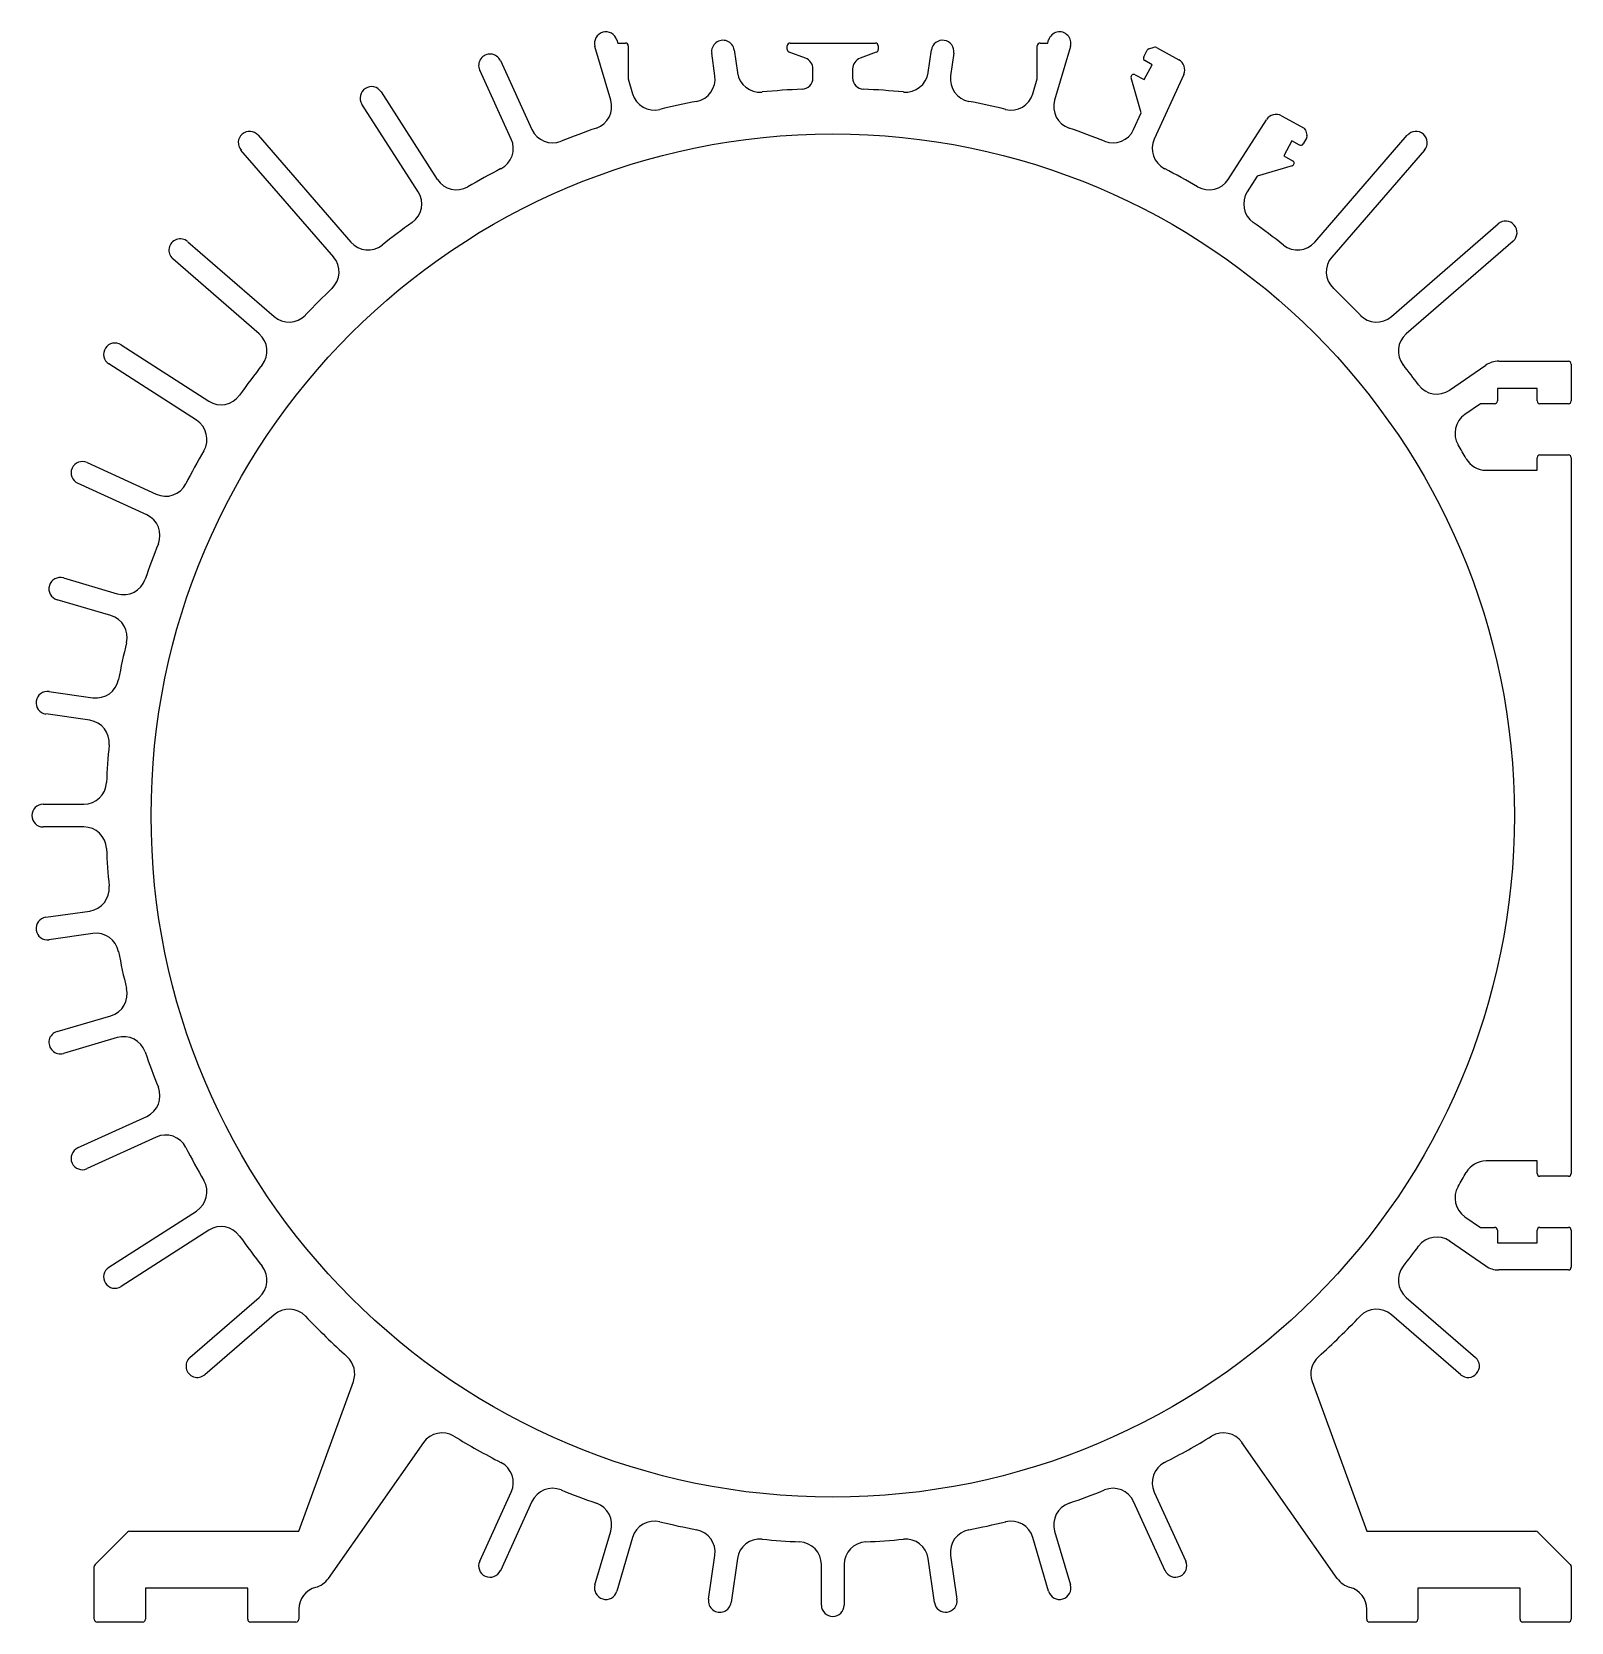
# Model space of a CAD drawing. Extents: x 1938 to 2073, y 2031 to 2171.
import ezdxf

# ---------------------------------------------------------------- set-up
doc = ezdxf.new("R2010")
doc.units = 0
doc.layers.get('0').update_dxf_attribs({"linetype": 'CONTINUOUS'})

msp = doc.modelspace()

# ---------------------------------------------------------------- linework, layer by layer
for p, q in [((1989.06, 2170.49), (1989.14, 2170.21)), ((1989.14, 2170.21), (1989.82, 2170.21)), ((2004.32, 2170.21), (2011.82, 2170.21)), ((2026.32, 2170.21), (2026.99, 2170.21)), ((2026.99, 2170.21), (2027.07, 2170.49)), ((1978.81, 2168.67), (1981.59, 2162.59)), ((1988.53, 2165.18), (1987.14, 2169.92)), ((1990.07, 2169.96), (1990.07, 2167.06)), ((1997.69, 2167.32), (1997.41, 2169.32)), ((1999.39, 2169.61), (1999.67, 2167.61)), ((2004.07, 2169.64), (2004.07, 2169.96)), ((2005.66, 2168.88), (2004.23, 2169.4)), ((2011.9, 2169.4), (2010.48, 2168.88)), ((2012.07, 2169.96), (2012.07, 2169.64)), ((2016.46, 2167.61), (2016.75, 2169.61)), ((2018.73, 2169.32), (2018.44, 2167.32)), ((2026.07, 2167.06), (2026.07, 2169.96)), ((2028.99, 2169.92), (2027.6, 2165.18)), ((2035.44, 2169.01), (2035.75, 2169.58)), ((2036.19, 2168.31), (2035.54, 2168.67)), ((2035.89, 2169.7), (2036.37, 2169.84)), ((2036.56, 2169.82), (2038.53, 2168.74)), ((1979.77, 2161.76), (1976.99, 2167.84)), ((2006.32, 2167.15), (2006.32, 2167.94)), ((2009.82, 2167.94), (2009.82, 2167.15)), ((2034.69, 2167.43), (2035.47, 2167)), ((2035.47, 2167), (2036.19, 2168.31)), ((2038.96, 2167.45), (2036.37, 2161.76)), ((1968.31, 2165.92), (1973.26, 2158.21)), ((1990.07, 2167.06), (1990.45, 2165.75)), ((2025.68, 2165.75), (2026.07, 2167.06)), ((2035.23, 2164.08), (2034.33, 2167.14)), ((1971.58, 2157.13), (1966.63, 2164.84)), ((2034.55, 2162.59), (2035.23, 2164.08)), ((2042.87, 2158.21), (2046.25, 2163.47)), ((2047.57, 2163.81), (2049.55, 2162.73)), ((1957.49, 2162.1), (1965.65, 2152.69)), ((2048.48, 2161.6), (2047.76, 2160.29)), ((2049.14, 2161.24), (2048.48, 2161.6)), ((2049.79, 2161.91), (2049.48, 2161.34)), ((2049.67, 2162.58), (2049.81, 2162.1)), ((2050.49, 2152.69), (2058.64, 2162.1)), ((1964.14, 2151.38), (1955.98, 2160.79)), ((2047.76, 2160.29), (2048.55, 2159.86)), ((2060.15, 2160.79), (2052, 2151.38)), ((2048.5, 2159.4), (2045.43, 2158.5)), ((2045.43, 2158.5), (2044.55, 2157.13)), ((2057.24, 2146.14), (2066.65, 2154.29)), ((1951.29, 2152.73), (1958.89, 2146.14)), ((2067.96, 2152.78), (2058.55, 2144.63)), ((1957.58, 2144.63), (1949.98, 2151.22)), ((1945.43, 2143.65), (1953.14, 2138.69)), ((2066.69, 2142.21), (2072.82, 2142.21)), ((1952.06, 2137.01), (1944.35, 2141.97)), ((2062.37, 2139.66), (2065.55, 2141.85)), ((2073.07, 2141.96), (2073.07, 2138.71)), ((2066.57, 2139.81), (2066.57, 2138.71)), ((2070.07, 2139.81), (2066.57, 2139.81)), ((2070.07, 2138.71), (2070.07, 2139.81)), ((2065.07, 2138.46), (2063.7, 2137.51)), ((2066.32, 2138.46), (2065.07, 2138.46)), ((2072.82, 2138.46), (2070.32, 2138.46)), ((2070.07, 2132.61), (2070.07, 2133.71)), ((2070.32, 2133.96), (2072.82, 2133.96)), ((2073.07, 2133.71), (2073.07, 2070.71)), ((1942.43, 2133.28), (1948.51, 2130.5)), ((2065.57, 2132.61), (2070.07, 2132.61)), ((1947.68, 2128.69), (1941.6, 2131.46)), ((1940.35, 2123.13), (1945.09, 2121.74)), ((1944.52, 2119.82), (1939.79, 2121.21)), ((1939.08, 2113.13), (1942.95, 2112.58)), ((1942.66, 2110.6), (1938.8, 2111.16)), ((1938.57, 2103.21), (1942.14, 2103.21)), ((1942.14, 2101.21), (1938.57, 2101.21)), ((1938.8, 2093.26), (1942.66, 2093.81)), ((1942.95, 2091.83), (1939.08, 2091.28)), ((1939.79, 2083.2), (1944.52, 2084.59)), ((1945.09, 2082.67), (1940.35, 2081.28)), ((1941.6, 2072.95), (1947.68, 2075.73)), ((1948.51, 2073.91), (1942.43, 2071.13)), ((2070.07, 2071.81), (2065.57, 2071.81)), ((2070.07, 2070.71), (2070.07, 2071.81)), ((2072.82, 2070.46), (2070.32, 2070.46)), ((1944.35, 2062.45), (1952.06, 2067.4)), ((2063.7, 2066.9), (2065.07, 2065.96)), ((1953.14, 2065.72), (1945.43, 2060.76)), ((2065.07, 2065.96), (2066.32, 2065.96)), ((2066.57, 2065.71), (2066.57, 2064.61)), ((2070.07, 2064.61), (2070.07, 2065.71)), ((2070.32, 2065.96), (2072.82, 2065.96)), ((2073.07, 2065.71), (2073.07, 2062.46)), ((2065.55, 2062.56), (2062.37, 2064.75)), ((2066.57, 2064.61), (2070.07, 2064.61)), ((2072.82, 2062.21), (2066.69, 2062.21)), ((1951.49, 2054.5), (1957.58, 2059.79)), ((2058.55, 2059.79), (2064.65, 2054.5)), ((1958.89, 2058.27), (1952.8, 2052.99)), ((2063.34, 2052.99), (2057.24, 2058.27)), ((1961.07, 2039.21), (1965.87, 2052.4)), ((2050.27, 2052.4), (2055.07, 2039.21)), ((1972.04, 2047.02), (1963.66, 2035.06)), ((2052.47, 2035.06), (2044.09, 2047.02)), ((1976.99, 2036.57), (1979.77, 2042.65)), ((2036.37, 2042.65), (2039.14, 2036.57)), ((1981.59, 2041.82), (1978.81, 2035.74)), ((2037.32, 2035.74), (2034.55, 2041.82)), ((1943.14, 2036.28), (1945.99, 2039.13)), ((1946.17, 2039.21), (1961.07, 2039.21)), ((1987.14, 2034.49), (1988.53, 2039.23)), ((1990.45, 2038.66), (1989.06, 2033.93)), ((2027.07, 2033.93), (2025.68, 2038.66)), ((2027.6, 2039.23), (2028.99, 2034.49)), ((2055.07, 2039.21), (2069.96, 2039.21)), ((2070.14, 2039.13), (2072.99, 2036.28)), ((1997.14, 2033.22), (1997.69, 2037.09)), ((2018.44, 2037.09), (2019, 2033.22)), ((1943.07, 2031.46), (1943.07, 2036.1)), ((1999.67, 2036.8), (1999.12, 2032.93)), ((2007.07, 2032.71), (2007.07, 2036.27)), ((2009.07, 2036.27), (2009.07, 2032.71)), ((2017.02, 2032.93), (2016.46, 2036.8)), ((2073.07, 2036.1), (2073.07, 2031.46)), ((1947.57, 2034.21), (1947.57, 2031.46)), ((1956.57, 2034.21), (1947.57, 2034.21)), ((1956.57, 2031.46), (1956.57, 2034.21)), ((2059.57, 2034.21), (2059.57, 2031.46)), ((2068.57, 2034.21), (2059.57, 2034.21)), ((2068.57, 2031.46), (2068.57, 2034.21)), ((1961.07, 2032.34), (1961.07, 2031.46)), ((2055.07, 2031.46), (2055.07, 2032.34)), ((1947.32, 2031.21), (1943.32, 2031.21)), ((1960.82, 2031.21), (1956.82, 2031.21)), ((2059.32, 2031.21), (2055.32, 2031.21)), ((2072.82, 2031.21), (2068.82, 2031.21))]:
    msp.add_line(p, q)
msp.add_circle((2008.07, 2102.21), 60)
for centre, radius, start, end in [((1988.1, 2170.2), 1, 16.3636, 196.3636), ((1989.82, 2169.96), 0.25, 0, 90), ((1998.4, 2169.46), 1, 8.1818, 188.1818), ((2004.32, 2169.96), 0.25, 90, 180), ((2011.82, 2169.96), 0.25, 0, 90), ((2017.74, 2169.46), 1, 351.8182, 171.8182), ((2026.32, 2169.96), 0.25, 90, 180), ((2028.03, 2170.2), 1, 343.6364, 163.6364), ((1977.9, 2168.25), 1, 24.5455, 204.5455), ((2004.32, 2169.64), 0.25, 180, 250), ((2005.32, 2167.94), 1, 0, 70), ((2010.82, 2167.94), 1, 110, 180), ((2011.82, 2169.64), 0.25, 290, 0), ((2035.66, 2168.89), 0.25, 151.36, 241.36), ((2035.97, 2169.46), 0.25, 106.36, 151.36), ((2036.45, 2169.6), 0.25, 61.36, 106.36), ((2038.05, 2167.87), 1, 335.4545, 61.36), ((1995.71, 2167.04), 2, 280.7871, 8.1818), ((2001.65, 2167.89), 2, 188.1818, 275.5766), ((2014.48, 2167.89), 2, 264.4234, 351.8182), ((2020.42, 2167.04), 2, 171.8182, 259.2129), ((2034.57, 2167.21), 0.25, 61.36, 196.36), ((1967.47, 2165.38), 1, 32.7273, 212.7273), ((2008.07, 2102.21), 64, 92.4248, 95.5766), ((2005.32, 2167.15), 1, 272.4248, 0), ((2010.82, 2167.15), 1, 180, 267.5752), ((2008.07, 2102.21), 64, 84.4234, 87.5752), ((1986.61, 2164.62), 2, 288.9689, 16.3636), ((1992.37, 2166.31), 2, 196.3636, 283.7584), ((2008.07, 2102.21), 64, 100.7871, 103.7584), ((2008.07, 2102.21), 64, 76.2416, 79.2129), ((2023.76, 2166.31), 2, 256.2416, 343.6364), ((2029.52, 2164.62), 2, 163.6364, 251.0311), ((2047.09, 2162.93), 1, 61.36, 147.2727), ((1956.74, 2161.44), 1, 40.9091, 220.9091), ((1977.95, 2160.93), 2, 297.1507, 24.5455), ((1983.41, 2163.43), 2, 204.5455, 291.9402), ((2008.07, 2102.21), 64, 108.9689, 111.9402), ((2008.07, 2102.21), 64, 68.0598, 71.0311), ((2032.73, 2163.43), 2, 248.0598, 335.4545), ((2038.19, 2160.93), 2, 155.4545, 242.8493), ((2049.43, 2162.51), 0.25, 16.36, 61.36), ((2049.57, 2162.03), 0.25, 331.36, 16.36), ((2059.4, 2161.44), 1, 319.0909, 139.0909), ((2049.26, 2161.46), 0.25, 241.36, 331.36), ((2008.07, 2102.21), 64, 117.1507, 120.122), ((2008.07, 2102.21), 64, 59.878, 62.8493), ((2048.43, 2159.64), 0.25, 286.36, 61.36), ((1974.95, 2159.29), 2, 212.7273, 300.122), ((2041.19, 2159.29), 2, 239.878, 327.2727), ((1969.9, 2156.05), 2, 305.3325, 32.7273), ((2046.24, 2156.05), 2, 147.2727, 234.6675), ((2008.07, 2102.21), 64, 125.3325, 128.3038), ((2008.07, 2102.21), 64, 51.6962, 54.6675), ((2067.3, 2153.54), 1, 310.9091, 130.9091), ((1950.63, 2151.98), 1, 49.0909, 229.0909), ((1967.16, 2154), 2, 220.9091, 308.3038), ((2048.98, 2154), 2, 231.6962, 319.0909), ((1962.62, 2150.07), 2, 313.5143, 40.9091), ((2053.51, 2150.07), 2, 139.0909, 226.4857), ((2008.07, 2102.21), 64, 133.5143, 136.4857), ((2008.07, 2102.21), 64, 43.5143, 46.4857), ((1960.2, 2147.65), 2, 229.0909, 316.4857), ((2055.93, 2147.65), 2, 223.5143, 310.9091), ((1944.89, 2142.81), 1, 57.2727, 237.2727), ((1956.27, 2143.11), 2, 321.6962, 49.0909), ((2059.86, 2143.11), 2, 130.9091, 218.3038), ((2066.69, 2140.21), 2, 90, 124.5923), ((2072.82, 2141.96), 0.25, 0, 90), ((2008.07, 2102.21), 64, 141.6962, 144.6675), ((2008.07, 2102.21), 64, 36.3288, 38.3038), ((1954.22, 2140.37), 2, 237.2727, 324.6675), ((2061.24, 2141.31), 2, 216.3288, 304.5923), ((2066.32, 2138.71), 0.25, 270, 0), ((2070.32, 2138.71), 0.25, 180, 270), ((2072.82, 2138.71), 0.25, 270, 0), ((1950.98, 2135.33), 2, 329.878, 57.2727), ((2064.84, 2135.87), 2, 124.5923, 210.6659), ((2008.07, 2102.21), 64, 149.878, 152.8493), ((2008.07, 2102.21), 64, 29.4004, 30.6659), ((2065.57, 2134.61), 2, 209.4004, 270), ((2070.32, 2133.71), 0.25, 90, 180), ((2072.82, 2133.71), 0.25, 0, 90), ((1942.02, 2132.37), 1, 65.4545, 245.4545), ((1949.34, 2132.32), 2, 245.4545, 332.8493), ((1946.85, 2126.87), 2, 338.0598, 65.4545), ((2008.07, 2102.21), 64, 158.0598, 161.0311), ((1940.07, 2122.17), 1, 73.6364, 253.6364), ((1945.65, 2123.66), 2, 253.6364, 341.0311), ((1943.96, 2117.9), 2, 346.2416, 73.6364), ((2008.07, 2102.21), 64, 166.2416, 169.2129), ((1943.23, 2114.56), 2, 261.8182, 349.2129), ((1938.94, 2112.14), 1, 81.8182, 261.8182), ((1942.38, 2108.62), 2, 354.4234, 81.8182), ((2008.07, 2102.21), 64, 174.4234, 177.3947), ((1942.14, 2105.21), 2, 270, 357.3947), ((1938.57, 2102.21), 1, 90, 270), ((1942.14, 2099.21), 2, 2.6053, 90), ((2008.07, 2102.21), 64, 182.6053, 185.5766), ((1942.38, 2095.79), 2, 278.1818, 5.5766), ((1938.94, 2092.27), 1, 98.1818, 278.1818), ((1943.23, 2089.85), 2, 10.7871, 98.1818), ((2008.07, 2102.21), 64, 190.7871, 193.7584), ((1943.96, 2086.51), 2, 286.3636, 13.7584), ((1940.07, 2082.24), 1, 106.3636, 286.3636), ((1945.65, 2080.75), 2, 18.9689, 106.3636), ((2008.07, 2102.21), 64, 198.9689, 201.9402), ((1946.85, 2077.55), 2, 294.5455, 21.9402), ((1949.34, 2072.09), 2, 27.1507, 114.5455), ((1942.02, 2072.04), 1, 114.5455, 294.5455), ((2008.07, 2102.21), 64, 207.1507, 210.122), ((2008.07, 2102.21), 64, 329.3341, 330.5996), ((2065.57, 2069.81), 2, 90, 150.5996), ((2070.32, 2070.71), 0.25, 180, 270), ((2072.82, 2070.71), 0.25, 270, 0), ((1950.98, 2069.08), 2, 302.7273, 30.122), ((2064.84, 2068.54), 2, 149.3341, 235.4077), ((1954.22, 2064.04), 2, 35.3325, 122.7273), ((2008.07, 2102.21), 64, 215.3325, 218.3038), ((2061.24, 2063.11), 2, 55.4077, 143.6712), ((2066.32, 2065.71), 0.25, 0, 90), ((2070.32, 2065.71), 0.25, 90, 180), ((2072.82, 2065.71), 0.25, 0, 90), ((2008.07, 2102.21), 64, 321.6962, 323.6712), ((1944.89, 2061.6), 1, 122.7273, 302.7273), ((1956.27, 2061.3), 2, 310.9091, 38.3038), ((2059.86, 2061.3), 2, 141.6962, 229.0909), ((2066.69, 2064.21), 2, 235.4077, 270), ((2072.82, 2062.46), 0.25, 270, 360), ((1960.2, 2056.76), 2, 43.5143, 130.9091), ((2008.07, 2102.21), 64, 223.5143, 228.099), ((2008.07, 2102.21), 64, 311.901, 316.4857), ((2055.93, 2056.76), 2, 49.0909, 136.4857), ((1952.14, 2053.75), 1, 130.9091, 310.9091), ((1963.99, 2053.08), 2, 340, 48.099), ((2052.15, 2053.08), 2, 131.901, 200), ((2063.99, 2053.75), 1, 229.0909, 49.0909), ((1973.68, 2045.87), 2, 58.5975, 145), ((2008.07, 2102.21), 64, 238.5975, 242.8493), ((2008.07, 2102.21), 64, 297.1507, 301.4025), ((2042.46, 2045.87), 2, 35, 121.4025), ((1977.95, 2043.48), 2, 335.4545, 62.8493), ((2038.19, 2043.48), 2, 117.1507, 204.5455), ((1983.41, 2040.99), 2, 68.0598, 155.4545), ((2008.07, 2102.21), 64, 248.0598, 251.0311), ((2008.07, 2102.21), 64, 288.9689, 291.9402), ((2032.73, 2040.99), 2, 24.5455, 111.9402), ((1986.61, 2039.79), 2, 343.6364, 71.0311), ((2029.52, 2039.79), 2, 108.9689, 196.3636), ((1992.37, 2038.1), 2, 76.2416, 163.6364), ((2008.07, 2102.21), 64, 256.2416, 259.2129), ((2008.07, 2102.21), 64, 280.7871, 283.7584), ((2023.76, 2038.1), 2, 16.3636, 103.7584), ((1946.17, 2038.96), 0.25, 90, 135), ((1995.71, 2037.37), 2, 351.8182, 79.2129), ((2001.65, 2036.52), 2, 84.4234, 171.8182), ((2008.07, 2102.21), 64, 264.4234, 267.3947), ((2008.07, 2102.21), 64, 272.6053, 275.5766), ((2014.48, 2036.52), 2, 8.1818, 95.5766), ((2020.42, 2037.37), 2, 100.7871, 188.1818), ((2069.96, 2038.96), 0.25, 45, 90), ((2005.07, 2036.27), 2, 0, 87.3947), ((2011.07, 2036.27), 2, 92.6053, 180), ((1943.32, 2036.1), 0.25, 135, 180), ((1977.9, 2036.16), 1, 155.4545, 335.4545), ((2038.23, 2036.16), 1, 204.5455, 24.5455), ((2072.82, 2036.1), 0.25, 0, 45), ((1963.07, 2032.34), 2, 105.0869, 180), ((1962.03, 2036.21), 2, 285.0869, 325), ((1988.1, 2034.21), 1, 163.6364, 343.6364), ((2028.03, 2034.21), 1, 196.3636, 16.3636), ((2054.11, 2036.21), 2, 215, 254.9131), ((2053.07, 2032.34), 2, 0, 74.9131), ((1998.13, 2033.08), 1, 171.8182, 351.8182), ((2018.01, 2033.08), 1, 188.1818, 8.1818), ((1943.32, 2031.46), 0.25, 180, 270), ((1947.32, 2031.46), 0.25, 270, 360), ((1956.82, 2031.46), 0.25, 180, 270), ((1960.82, 2031.46), 0.25, 270, 360), ((2008.07, 2032.71), 1, 180, 0), ((2055.32, 2031.46), 0.25, 180, 270), ((2059.32, 2031.46), 0.25, 270, 0), ((2068.82, 2031.46), 0.25, 180, 270), ((2072.82, 2031.46), 0.25, 270, 0)]:
    msp.add_arc(centre, radius, start, end)

doc.saveas('drawing.dxf')
